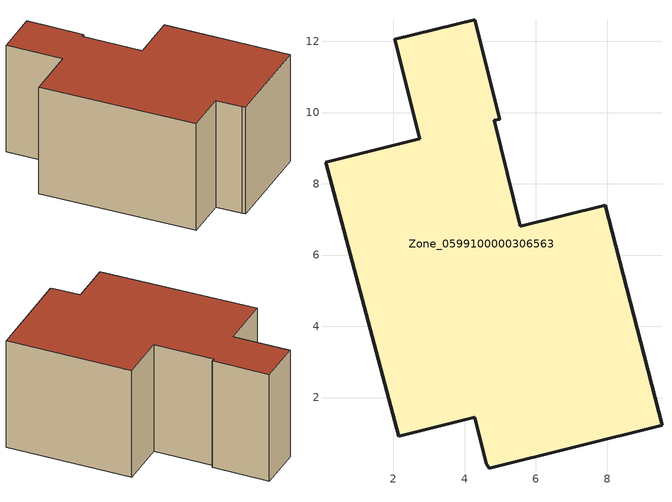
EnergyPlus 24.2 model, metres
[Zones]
Zone_0599100000306563
 floor ground (C_G): 0.1,8.6 2.74,9.26 2.04,12.06 4.28,12.61 4.98,9.81 4.83,9.78 5.56,6.81 7.95,7.4 9.54,1.23 4.69,0.01 4.6,0.15 4.28,1.45 2.15,0.92 z0
 wall outside (C_F): 2.74,9.26 0.1,8.6 2.15,0.92 4.28,1.45 4.6,0.15 4.69,0.01 9.54,1.23 7.95,7.4 5.56,6.81 4.83,9.78 4.98,9.81 4.28,12.61 2.04,12.06 2.74,9.26 z0:5.83
 roof outside (C_R): 0.1,8.6 2.15,0.92 4.28,1.45 4.6,0.15 4.69,0.01 9.54,1.23 7.95,7.4 5.56,6.81 4.83,9.78 4.98,9.81 4.28,12.61 2.04,12.06 2.74,9.26 z5.83
[BUILDING]
Pand.0599100000306563: North Axis=0; Terrain=City; Loads Convergence Tolerance Value=0.04; Temperature Convergence Tolerance Value=0.4; Solar Distribution=FullExterior; Maximum Number of Warmup Days=25; Minimum Number of Warmup Days=1
[Site:Location]
Rotterdam.The.Hague.AP_ZH_NLD Design_Conditions: Latitude=51.96; Longitude=4.45; Time Zone=1; Elevation=-4.5
[SITE:GROUNDTEMPERATURE:BUILDINGSURFACE]
18, 18, 18, 18, 18, 18, 18, 18, 18, 18, 18, 18
[MATERIAL] Thermal Absorptance=0.9; Solar Absorptance=0.7; Visible Absorptance=0.7
Name | Roughness | Thickness | Conductivity | Density | Specific Heat
G.TC.1965-1974 | MediumSmooth | 0.15 | 0.882353 | 540 | 1210
F.TC.1965-1974 | Rough | 0.3 | 0.697674 | 1920 | 840
R.TC.1965-1974 | MediumRough | 0.2 | 0.232558 | 1500 | 1000
[CONSTRUCTION]
C_G: G.TC.1965-1974
C_F: F.TC.1965-1974
C_R: R.TC.1965-1974
[ZONE]
Zone_0599100000306563: Type=1; Multiplier=1; Ceiling Height=Autocalculate; Volume=Autocalculate; Floor Area=autocalculate; Part of Total Floor Area=Yes
[ZONEINFILTRATION:DESIGNFLOWRATE]
Infil_Zone_0599100000306563: Zone or ZoneList or Space or SpaceList=Zone_0599100000306563; Schedule=AlwaysOn; Design Flow Rate Calculation Method=Flow/Area; Flow Rate per Floor Area=0.003; Constant Term Coefficient=1; Temperature Term Coefficient=0; Velocity Term Coefficient=0; Velocity Squared Term Coefficient=0
[HVACTEMPLATE:ZONE:IDEALLOADSAIRSYSTEM]
Zone_0599100000306563: Maximum Heating Supply Air Temperature=50; Minimum Cooling Supply Air Temperature=13; Maximum Heating Supply Air Humidity Ratio=0.0156; Minimum Cooling Supply Air Humidity Ratio=0.0077; Heating Limit=NoLimit; Cooling Limit=NoLimit; Dehumidification Control Type=ConstantSensibleHeatRatio; Cooling Sensible Heat Ratio=0.7; Dehumidification Setpoint=60; Humidification Control Type=None; Humidification Setpoint=30; Outdoor Air Method=None; Outdoor Air Flow Rate per Person=0.00944; Outdoor Air Flow Rate per Zone Floor Area=0; Outdoor Air Flow Rate per Zone=0; Demand Controlled Ventilation Type=None; Outdoor Air Economizer Type=NoEconomizer; Heat Recovery Type=None; Sensible Heat Recovery Effectiveness=0.7; Latent Heat Recovery Effectiveness=0.65
[ZONECONTROL:THERMOSTAT]
ThermostatControl_Zone_0599100000306563: Zone or ZoneList=Zone_0599100000306563; Control Type Schedule=DualSetpointControlType; Control 1=Thermostat_Zone_0599100000306563; Temperature Difference Between Cutout And Setpoint=0
[THERMOSTATSETPOINT:DUALSETPOINT]
Thermostat_Zone_0599100000306563: Heating Setpoint Temperature Schedule=HeatingSetpoint_Zone_0599100000306563; Cooling Setpoint Temperature Schedule=CoolingSetpoint_Zone_0599100000306563
[SCHEDULE:COMPACT]
HeatingSetpoint_Zone_0599100000306563: Through: 12/31, For: AllDays, Until: 24:00, 21
CoolingSetpoint_Zone_0599100000306563: Through: 12/31, For: AllDays, Until: 24:00, 24
DualSetpointControlType: Through: 12/31, For: AllDays, Until: 24:00, 4
AlwaysOn: Through: 12/31, For: AllDays, Until: 24:00, 1
